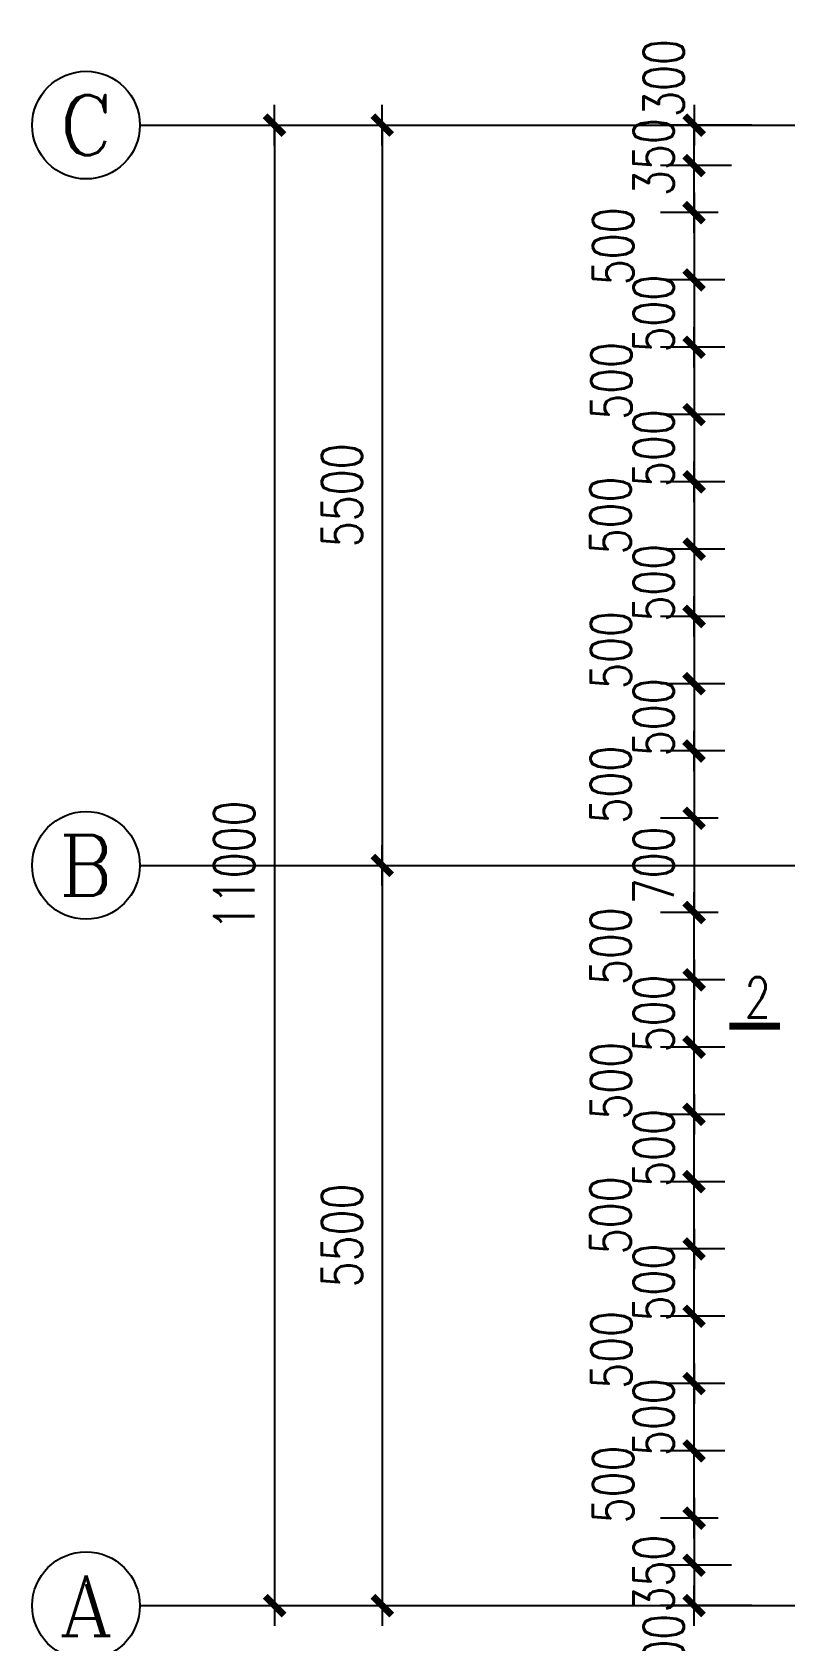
# Model space of a CAD drawing. Extents: x 1427168 to 1936200, y 1176778 to 1377202.
# Drawn here: x 1657511 to 1663101, y 1216944 to 1228897 of the extents above; entities that cross this region are included whole.
import ezdxf
from ezdxf.enums import TextEntityAlignment as Align

# ---------------------------------------------------------------- set-up
doc = ezdxf.new("R2010")
doc.units = 0
doc.header["$LTSCALE"] = 1000
doc.header["$MEASUREMENT"] = 0
doc.linetypes.add('CENTER', pattern=[2, 1.25, -0.25, 0.25, -0.25])
doc.linetypes.add('DOTE', pattern=[2.42, 2, -0.2, 0.02, -0.2])
doc.layers.get('0').update_dxf_attribs({"linetype": 'CONTINUOUS'})
doc.layers.get('DEFPOINTS').update_dxf_attribs({"linetype": 'CONTINUOUS'})
for name, color, linetype in [('AXIS', 3, 'CONTINUOUS'), ('AXIS_TEXT', 7, 'CONTINUOUS'), ('DOTE', 1, 'DOTE'), ('PUB_DIM', 3, 'CONTINUOUS')]:
    doc.layers.add(name, color=color, linetype=linetype)
doc.styles.add('_TXT', font='TXT.shx', dxfattribs={"width": 0.75})
doc.styles.add('COMPLEX', font='COMPLEX')
doc.styles.add('DIM_FONT', font='SIMPLEX.shx', dxfattribs={"width": 0.75})
doc.dimstyles.new('AXIS', dxfattribs={"dimtxt": 300, "dimasz": 1, "dimexe": 250, "dimexo": 300, "dimgap": 150, "dimtad": 1, "dimdec": 0, "dimzin": 0, "dimtxsty": 'DIM_FONT', "dimblk": '_DIMX', "dimcen": 0.09, "dimse1": 1, "dimse2": 1, "dimclrt": 7, "dimazin": 3, "dimtfac": 1, "dimtdec": 0, "dimtix": 1, "dimtmove": 0, "dimatfit": 3, "dimtolj": 1, "dimtzin": 0})
doc.dimstyles.new('DIMN', dxfattribs={"dimtxt": 300, "dimasz": 1, "dimexe": 250, "dimexo": 300, "dimgap": 150, "dimtad": 1, "dimdec": 0, "dimzin": 0, "dimtxsty": 'DIM_FONT', "dimblk": '_DIMX', "dimcen": 0.09, "dimclrt": 7, "dimazin": 3, "dimtfac": 1, "dimtdec": 0, "dimtix": 1, "dimtmove": 0, "dimatfit": 3, "dimtolj": 1, "dimtzin": 0})

# ---------------------------------------------------------------- blocks, each defined once
blk = doc.blocks.new('_DIMX')
blk.add_line((-150, 0), (150, 0))
at = {"const_width": 50}
blk.add_lwpolyline([(-70, -70), (70, 70)], dxfattribs=at)
blk = doc.blocks.new('*D109')
at = {"layer": 'AXIS', "color": 0}
blk.add_line((1660111, 1228205), (1660111, 1222707), dxfattribs=at)
at = {"layer": 'DEFPOINTS', "color": 0}
for p in [(1662311, 1228206), (1660111, 1222706), (1662311, 1222706)]:
    blk.add_point(p, dxfattribs=at)
at = {"layer": 'AXIS', "color": 0}
for p, rotation in [((1660111, 1228206), 90), ((1660111, 1222706), 270)]:
    blk.add_blockref('_DIMX', p, dxfattribs=dict(at, rotation=rotation))
at = {"layer": 'AXIS', "color": 7, "insert": (1659811, 1225456), "char_height": 300, "attachment_point": 5, "rotation": 90, "style": 'DIM_FONT'}
blk.add_mtext('\\A1;5500', dxfattribs=at)
blk = doc.blocks.new('*D110')
at = {"layer": 'AXIS', "color": 0}
blk.add_line((1660111, 1222705), (1660111, 1217207), dxfattribs=at)
at = {"layer": 'DEFPOINTS', "color": 0}
for p in [(1662311, 1222706), (1660111, 1217206), (1662311, 1217206)]:
    blk.add_point(p, dxfattribs=at)
at = {"layer": 'AXIS', "color": 0}
for p, rotation in [((1660111, 1222706), 90), ((1660111, 1217206), 270)]:
    blk.add_blockref('_DIMX', p, dxfattribs=dict(at, rotation=rotation))
at = {"layer": 'AXIS', "color": 7, "insert": (1659811, 1219956), "char_height": 300, "attachment_point": 5, "rotation": 90, "style": 'DIM_FONT'}
blk.add_mtext('\\A1;5500', dxfattribs=at)
blk = doc.blocks.new('*D111')
at = {"layer": 'AXIS', "color": 0}
blk.add_line((1659311, 1228205), (1659311, 1217207), dxfattribs=at)
at = {"layer": 'DEFPOINTS', "color": 0}
for p in [(1662311, 1228206), (1659311, 1217206), (1662311, 1217206)]:
    blk.add_point(p, dxfattribs=at)
at = {"layer": 'AXIS', "color": 0}
for p, rotation in [((1659311, 1228206), 90), ((1659311, 1217206), 270)]:
    blk.add_blockref('_DIMX', p, dxfattribs=dict(at, rotation=rotation))
at = {"layer": 'AXIS', "color": 7, "insert": (1659011, 1222706), "char_height": 300, "attachment_point": 5, "rotation": 90, "style": 'DIM_FONT'}
blk.add_mtext('\\A1;11000', dxfattribs=at)
blk = doc.blocks.new('_AXISO')
blk.add_circle((0, 0), 0.5)
at = {"layer": 'AXIS_TEXT', "style": 'COMPLEX', "width": 1.041667}
blk.add_attdef('A', text='', height=0.56, dxfattribs=at).set_placement((-0.25, -0.28), (0.25, -0.28), align=Align.FIT)
blk = doc.blocks.new('*D212')
at = {"layer": 'AXIS', "color": 0}
for p, q in [((1662606, 1227556), (1662177, 1227556)), ((1662427, 1227555), (1662427, 1227057)), ((1662606, 1227056), (1662177, 1227056))]:
    blk.add_line(p, q, dxfattribs=at)
at = {"layer": 'DEFPOINTS', "color": 0}
for p in [(1662906, 1227556), (1662427, 1227056), (1662906, 1227056)]:
    blk.add_point(p, dxfattribs=at)
at = {"layer": 'AXIS', "color": 0}
for p, rotation in [((1662427, 1227556), 90), ((1662427, 1227056), 270)]:
    blk.add_blockref('_DIMX', p, dxfattribs=dict(at, rotation=rotation))
at = {"layer": 'AXIS', "color": 7, "insert": (1661826, 1227306), "char_height": 300, "attachment_point": 5, "rotation": 90, "style": 'DIM_FONT'}
blk.add_mtext('\\A1;500', dxfattribs=at)
blk = doc.blocks.new('*D213')
at = {"layer": 'AXIS', "color": 0}
for p, q in [((1662656, 1227056), (1662177, 1227056)), ((1662427, 1227057), (1662427, 1227058)), ((1662427, 1227056), (1662427, 1226556)), ((1662656, 1226556), (1662177, 1226556)), ((1662427, 1226555), (1662427, 1226554))]:
    blk.add_line(p, q, dxfattribs=at)
at = {"layer": 'DEFPOINTS', "color": 0}
for p in [(1662956, 1227056), (1662427, 1226556), (1662956, 1226556)]:
    blk.add_point(p, dxfattribs=at)
at = {"layer": 'AXIS', "color": 0}
for p, rotation in [((1662427, 1227056), 270), ((1662427, 1226556), 90)]:
    blk.add_blockref('_DIMX', p, dxfattribs=dict(at, rotation=rotation))
at = {"layer": 'AXIS', "color": 7, "insert": (1662127, 1226806), "char_height": 300, "attachment_point": 5, "rotation": 90, "style": 'DIM_FONT'}
blk.add_mtext('\\A1;500', dxfattribs=at)
blk = doc.blocks.new('*D214')
at = {"layer": 'AXIS', "color": 0}
for p, q in [((1662606, 1226556), (1662177, 1226556)), ((1662427, 1226555), (1662427, 1226057)), ((1662606, 1226056), (1662177, 1226056))]:
    blk.add_line(p, q, dxfattribs=at)
at = {"layer": 'DEFPOINTS', "color": 0}
for p in [(1662906, 1226556), (1662427, 1226056), (1662906, 1226056)]:
    blk.add_point(p, dxfattribs=at)
at = {"layer": 'AXIS', "color": 0}
for p, rotation in [((1662427, 1226556), 90), ((1662427, 1226056), 270)]:
    blk.add_blockref('_DIMX', p, dxfattribs=dict(at, rotation=rotation))
at = {"layer": 'AXIS', "color": 7, "insert": (1661813, 1226306), "char_height": 300, "attachment_point": 5, "rotation": 90, "style": 'DIM_FONT'}
blk.add_mtext('\\A1;500', dxfattribs=at)
blk = doc.blocks.new('*D215')
at = {"layer": 'AXIS', "color": 0}
for p, q in [((1662656, 1226056), (1662177, 1226056)), ((1662427, 1226057), (1662427, 1226058)), ((1662427, 1226056), (1662427, 1225556)), ((1662656, 1225556), (1662177, 1225556)), ((1662427, 1225555), (1662427, 1225554))]:
    blk.add_line(p, q, dxfattribs=at)
at = {"layer": 'DEFPOINTS', "color": 0}
for p in [(1662956, 1226056), (1662427, 1225556), (1662956, 1225556)]:
    blk.add_point(p, dxfattribs=at)
at = {"layer": 'AXIS', "color": 0}
for p, rotation in [((1662427, 1226056), 270), ((1662427, 1225556), 90)]:
    blk.add_blockref('_DIMX', p, dxfattribs=dict(at, rotation=rotation))
at = {"layer": 'AXIS', "color": 7, "insert": (1662127, 1225806), "char_height": 300, "attachment_point": 5, "rotation": 90, "style": 'DIM_FONT'}
blk.add_mtext('\\A1;500', dxfattribs=at)
blk = doc.blocks.new('*D216')
at = {"layer": 'AXIS', "color": 0}
for p, q in [((1662606, 1225556), (1662177, 1225556)), ((1662427, 1225555), (1662427, 1225057)), ((1662606, 1225056), (1662177, 1225056))]:
    blk.add_line(p, q, dxfattribs=at)
at = {"layer": 'DEFPOINTS', "color": 0}
for p in [(1662906, 1225556), (1662427, 1225056), (1662906, 1225056)]:
    blk.add_point(p, dxfattribs=at)
at = {"layer": 'AXIS', "color": 0}
for p, rotation in [((1662427, 1225556), 90), ((1662427, 1225056), 270)]:
    blk.add_blockref('_DIMX', p, dxfattribs=dict(at, rotation=rotation))
at = {"layer": 'AXIS', "color": 7, "insert": (1661806, 1225306), "char_height": 300, "attachment_point": 5, "rotation": 90, "style": 'DIM_FONT'}
blk.add_mtext('\\A1;500', dxfattribs=at)
blk = doc.blocks.new('*D217')
at = {"layer": 'AXIS', "color": 0}
for p, q in [((1662656, 1225056), (1662177, 1225056)), ((1662427, 1225057), (1662427, 1225058)), ((1662427, 1225056), (1662427, 1224556)), ((1662656, 1224556), (1662177, 1224556)), ((1662427, 1224555), (1662427, 1224554))]:
    blk.add_line(p, q, dxfattribs=at)
at = {"layer": 'DEFPOINTS', "color": 0}
for p in [(1662956, 1225056), (1662427, 1224556), (1662956, 1224556)]:
    blk.add_point(p, dxfattribs=at)
at = {"layer": 'AXIS', "color": 0}
for p, rotation in [((1662427, 1225056), 270), ((1662427, 1224556), 90)]:
    blk.add_blockref('_DIMX', p, dxfattribs=dict(at, rotation=rotation))
at = {"layer": 'AXIS', "color": 7, "insert": (1662127, 1224806), "char_height": 300, "attachment_point": 5, "rotation": 90, "style": 'DIM_FONT'}
blk.add_mtext('\\A1;500', dxfattribs=at)
blk = doc.blocks.new('*D218')
at = {"layer": 'AXIS', "color": 0}
for p, q in [((1662606, 1224556), (1662177, 1224556)), ((1662427, 1224555), (1662427, 1224057)), ((1662606, 1224056), (1662177, 1224056))]:
    blk.add_line(p, q, dxfattribs=at)
at = {"layer": 'DEFPOINTS', "color": 0}
for p in [(1662906, 1224556), (1662427, 1224056), (1662906, 1224056)]:
    blk.add_point(p, dxfattribs=at)
at = {"layer": 'AXIS', "color": 0}
for p, rotation in [((1662427, 1224556), 90), ((1662427, 1224056), 270)]:
    blk.add_blockref('_DIMX', p, dxfattribs=dict(at, rotation=rotation))
at = {"layer": 'AXIS', "color": 7, "insert": (1661809, 1224306), "char_height": 300, "attachment_point": 5, "rotation": 90, "style": 'DIM_FONT'}
blk.add_mtext('\\A1;500', dxfattribs=at)
blk = doc.blocks.new('*D219')
at = {"layer": 'AXIS', "color": 0}
for p, q in [((1662656, 1224056), (1662177, 1224056)), ((1662427, 1224057), (1662427, 1224058)), ((1662427, 1224056), (1662427, 1223556)), ((1662656, 1223556), (1662177, 1223556)), ((1662427, 1223555), (1662427, 1223554))]:
    blk.add_line(p, q, dxfattribs=at)
at = {"layer": 'DEFPOINTS', "color": 0}
for p in [(1662956, 1224056), (1662427, 1223556), (1662956, 1223556)]:
    blk.add_point(p, dxfattribs=at)
at = {"layer": 'AXIS', "color": 0}
for p, rotation in [((1662427, 1224056), 270), ((1662427, 1223556), 90)]:
    blk.add_blockref('_DIMX', p, dxfattribs=dict(at, rotation=rotation))
at = {"layer": 'AXIS', "color": 7, "insert": (1662127, 1223806), "char_height": 300, "attachment_point": 5, "rotation": 90, "style": 'DIM_FONT'}
blk.add_mtext('\\A1;500', dxfattribs=at)
blk = doc.blocks.new('*D220')
at = {"layer": 'AXIS', "color": 0}
for p, q in [((1662606, 1223556), (1662177, 1223556)), ((1662427, 1223555), (1662427, 1223057)), ((1662606, 1223056), (1662177, 1223056))]:
    blk.add_line(p, q, dxfattribs=at)
at = {"layer": 'DEFPOINTS', "color": 0}
for p in [(1662906, 1223556), (1662427, 1223056), (1662906, 1223056)]:
    blk.add_point(p, dxfattribs=at)
at = {"layer": 'AXIS', "color": 0}
for p, rotation in [((1662427, 1223556), 90), ((1662427, 1223056), 270)]:
    blk.add_blockref('_DIMX', p, dxfattribs=dict(at, rotation=rotation))
at = {"layer": 'AXIS', "color": 7, "insert": (1661807, 1223306), "char_height": 300, "attachment_point": 5, "rotation": 90, "style": 'DIM_FONT'}
blk.add_mtext('\\A1;500', dxfattribs=at)
blk = doc.blocks.new('*D222')
at = {"layer": 'AXIS', "color": 0}
for p, q in [((1662856, 1228206), (1662177, 1228206)), ((1662427, 1228207), (1662427, 1228208)), ((1662427, 1227906), (1662427, 1228206)), ((1662706, 1227906), (1662177, 1227906)), ((1662427, 1227905), (1662427, 1227904))]:
    blk.add_line(p, q, dxfattribs=at)
at = {"layer": 'DEFPOINTS', "color": 0}
for p in [(1662427, 1228206), (1663156, 1228206), (1663006, 1227906)]:
    blk.add_point(p, dxfattribs=at)
at = {"layer": 'AXIS', "color": 0}
for p, rotation in [((1662427, 1228206), 270), ((1662427, 1227906), 90)]:
    blk.add_blockref('_DIMX', p, dxfattribs=dict(at, rotation=rotation))
at = {"layer": 'AXIS', "color": 7, "insert": (1662202, 1228556), "char_height": 300, "attachment_point": 5, "rotation": 90, "style": 'DIM_FONT'}
blk.add_mtext('\\A1;300', dxfattribs=at)
blk = doc.blocks.new('*D223')
at = {"layer": 'AXIS', "color": 0}
for p, q in [((1662456, 1223056), (1662177, 1223056)), ((1662427, 1223057), (1662427, 1223058)), ((1662427, 1223056), (1662427, 1222356)), ((1662606, 1222356), (1662177, 1222356)), ((1662427, 1222355), (1662427, 1222354))]:
    blk.add_line(p, q, dxfattribs=at)
at = {"layer": 'DEFPOINTS', "color": 0}
for p in [(1662756, 1223056), (1662427, 1222356), (1662906, 1222356)]:
    blk.add_point(p, dxfattribs=at)
at = {"layer": 'AXIS', "color": 0}
for p, rotation in [((1662427, 1223056), 270), ((1662427, 1222356), 90)]:
    blk.add_blockref('_DIMX', p, dxfattribs=dict(at, rotation=rotation))
at = {"layer": 'AXIS', "color": 7, "insert": (1662127, 1222706), "char_height": 300, "attachment_point": 5, "rotation": 90, "style": 'DIM_FONT'}
blk.add_mtext('\\A1;700', dxfattribs=at)
blk = doc.blocks.new('*D536')
at = {"layer": 'AXIS', "color": 0}
for p, q in [((1662606, 1218356), (1662177, 1218356)), ((1662427, 1217857), (1662427, 1218355)), ((1662606, 1217856), (1662177, 1217856))]:
    blk.add_line(p, q, dxfattribs=at)
at = {"layer": 'DEFPOINTS', "color": 0}
for p in [(1662427, 1218356), (1662906, 1218356), (1662906, 1217856)]:
    blk.add_point(p, dxfattribs=at)
at = {"layer": 'AXIS', "color": 0}
for p, rotation in [((1662427, 1218356), 90), ((1662427, 1217856), 270)]:
    blk.add_blockref('_DIMX', p, dxfattribs=dict(at, rotation=rotation))
at = {"layer": 'AXIS', "color": 7, "insert": (1661826, 1218106), "char_height": 300, "attachment_point": 5, "rotation": 90, "style": 'DIM_FONT'}
blk.add_mtext('\\A1;500', dxfattribs=at)
blk = doc.blocks.new('*D537')
at = {"layer": 'AXIS', "color": 0}
for p, q in [((1662656, 1218856), (1662177, 1218856)), ((1662427, 1218857), (1662427, 1218858)), ((1662427, 1218356), (1662427, 1218856)), ((1662656, 1218356), (1662177, 1218356)), ((1662427, 1218355), (1662427, 1218354))]:
    blk.add_line(p, q, dxfattribs=at)
at = {"layer": 'DEFPOINTS', "color": 0}
for p in [(1662427, 1218856), (1662956, 1218856), (1662956, 1218356)]:
    blk.add_point(p, dxfattribs=at)
at = {"layer": 'AXIS', "color": 0}
for p, rotation in [((1662427, 1218856), 270), ((1662427, 1218356), 90)]:
    blk.add_blockref('_DIMX', p, dxfattribs=dict(at, rotation=rotation))
at = {"layer": 'AXIS', "color": 7, "insert": (1662127, 1218606), "char_height": 300, "attachment_point": 5, "rotation": 90, "style": 'DIM_FONT'}
blk.add_mtext('\\A1;500', dxfattribs=at)
blk = doc.blocks.new('*D529')
at = {"layer": 'AXIS', "color": 0}
for p, q in [((1662606, 1219356), (1662177, 1219356)), ((1662427, 1218857), (1662427, 1219355)), ((1662606, 1218856), (1662177, 1218856))]:
    blk.add_line(p, q, dxfattribs=at)
at = {"layer": 'DEFPOINTS', "color": 0}
for p in [(1662427, 1219356), (1662906, 1219356), (1662906, 1218856)]:
    blk.add_point(p, dxfattribs=at)
at = {"layer": 'AXIS', "color": 0}
for p, rotation in [((1662427, 1219356), 90), ((1662427, 1218856), 270)]:
    blk.add_blockref('_DIMX', p, dxfattribs=dict(at, rotation=rotation))
at = {"layer": 'AXIS', "color": 7, "insert": (1661813, 1219106), "char_height": 300, "attachment_point": 5, "rotation": 90, "style": 'DIM_FONT'}
blk.add_mtext('\\A1;500', dxfattribs=at)
blk = doc.blocks.new('*D530')
at = {"layer": 'AXIS', "color": 0}
for p, q in [((1662656, 1219856), (1662177, 1219856)), ((1662427, 1219857), (1662427, 1219858)), ((1662427, 1219356), (1662427, 1219856)), ((1662656, 1219356), (1662177, 1219356)), ((1662427, 1219355), (1662427, 1219354))]:
    blk.add_line(p, q, dxfattribs=at)
at = {"layer": 'DEFPOINTS', "color": 0}
for p in [(1662427, 1219856), (1662956, 1219856), (1662956, 1219356)]:
    blk.add_point(p, dxfattribs=at)
at = {"layer": 'AXIS', "color": 0}
for p, rotation in [((1662427, 1219856), 270), ((1662427, 1219356), 90)]:
    blk.add_blockref('_DIMX', p, dxfattribs=dict(at, rotation=rotation))
at = {"layer": 'AXIS', "color": 7, "insert": (1662127, 1219606), "char_height": 300, "attachment_point": 5, "rotation": 90, "style": 'DIM_FONT'}
blk.add_mtext('\\A1;500', dxfattribs=at)
blk = doc.blocks.new('*D531')
at = {"layer": 'AXIS', "color": 0}
for p, q in [((1662606, 1220356), (1662177, 1220356)), ((1662427, 1219857), (1662427, 1220355)), ((1662606, 1219856), (1662177, 1219856))]:
    blk.add_line(p, q, dxfattribs=at)
at = {"layer": 'DEFPOINTS', "color": 0}
for p in [(1662427, 1220356), (1662906, 1220356), (1662906, 1219856)]:
    blk.add_point(p, dxfattribs=at)
at = {"layer": 'AXIS', "color": 0}
for p, rotation in [((1662427, 1220356), 90), ((1662427, 1219856), 270)]:
    blk.add_blockref('_DIMX', p, dxfattribs=dict(at, rotation=rotation))
at = {"layer": 'AXIS', "color": 7, "insert": (1661806, 1220106), "char_height": 300, "attachment_point": 5, "rotation": 90, "style": 'DIM_FONT'}
blk.add_mtext('\\A1;500', dxfattribs=at)
blk = doc.blocks.new('*D532')
at = {"layer": 'AXIS', "color": 0}
for p, q in [((1662656, 1220856), (1662177, 1220856)), ((1662427, 1220857), (1662427, 1220858)), ((1662427, 1220356), (1662427, 1220856)), ((1662656, 1220356), (1662177, 1220356)), ((1662427, 1220355), (1662427, 1220354))]:
    blk.add_line(p, q, dxfattribs=at)
at = {"layer": 'DEFPOINTS', "color": 0}
for p in [(1662427, 1220856), (1662956, 1220856), (1662956, 1220356)]:
    blk.add_point(p, dxfattribs=at)
at = {"layer": 'AXIS', "color": 0}
for p, rotation in [((1662427, 1220856), 270), ((1662427, 1220356), 90)]:
    blk.add_blockref('_DIMX', p, dxfattribs=dict(at, rotation=rotation))
at = {"layer": 'AXIS', "color": 7, "insert": (1662127, 1220606), "char_height": 300, "attachment_point": 5, "rotation": 90, "style": 'DIM_FONT'}
blk.add_mtext('\\A1;500', dxfattribs=at)
blk = doc.blocks.new('*D533')
at = {"layer": 'AXIS', "color": 0}
for p, q in [((1662606, 1221356), (1662177, 1221356)), ((1662427, 1220857), (1662427, 1221355)), ((1662606, 1220856), (1662177, 1220856))]:
    blk.add_line(p, q, dxfattribs=at)
at = {"layer": 'DEFPOINTS', "color": 0}
for p in [(1662427, 1221356), (1662906, 1221356), (1662906, 1220856)]:
    blk.add_point(p, dxfattribs=at)
at = {"layer": 'AXIS', "color": 0}
for p, rotation in [((1662427, 1221356), 90), ((1662427, 1220856), 270)]:
    blk.add_blockref('_DIMX', p, dxfattribs=dict(at, rotation=rotation))
at = {"layer": 'AXIS', "color": 7, "insert": (1661809, 1221106), "char_height": 300, "attachment_point": 5, "rotation": 90, "style": 'DIM_FONT'}
blk.add_mtext('\\A1;500', dxfattribs=at)
blk = doc.blocks.new('*D534')
at = {"layer": 'AXIS', "color": 0}
for p, q in [((1662656, 1221856), (1662177, 1221856)), ((1662427, 1221857), (1662427, 1221858)), ((1662427, 1221356), (1662427, 1221856)), ((1662656, 1221356), (1662177, 1221356)), ((1662427, 1221355), (1662427, 1221354))]:
    blk.add_line(p, q, dxfattribs=at)
at = {"layer": 'DEFPOINTS', "color": 0}
for p in [(1662427, 1221856), (1662956, 1221856), (1662956, 1221356)]:
    blk.add_point(p, dxfattribs=at)
at = {"layer": 'AXIS', "color": 0}
for p, rotation in [((1662427, 1221856), 270), ((1662427, 1221356), 90)]:
    blk.add_blockref('_DIMX', p, dxfattribs=dict(at, rotation=rotation))
at = {"layer": 'AXIS', "color": 7, "insert": (1662127, 1221606), "char_height": 300, "attachment_point": 5, "rotation": 90, "style": 'DIM_FONT'}
blk.add_mtext('\\A1;500', dxfattribs=at)
blk = doc.blocks.new('*D535')
at = {"layer": 'AXIS', "color": 0}
for p, q in [((1662606, 1222356), (1662177, 1222356)), ((1662427, 1221857), (1662427, 1222355)), ((1662606, 1221856), (1662177, 1221856))]:
    blk.add_line(p, q, dxfattribs=at)
at = {"layer": 'DEFPOINTS', "color": 0}
for p in [(1662427, 1222356), (1662906, 1222356), (1662906, 1221856)]:
    blk.add_point(p, dxfattribs=at)
at = {"layer": 'AXIS', "color": 0}
for p, rotation in [((1662427, 1222356), 90), ((1662427, 1221856), 270)]:
    blk.add_blockref('_DIMX', p, dxfattribs=dict(at, rotation=rotation))
at = {"layer": 'AXIS', "color": 7, "insert": (1661807, 1222106), "char_height": 300, "attachment_point": 5, "rotation": 90, "style": 'DIM_FONT'}
blk.add_mtext('\\A1;500', dxfattribs=at)
blk = doc.blocks.new('*D538')
at = {"layer": 'AXIS', "color": 0}
for p, q in [((1662606, 1217856), (1662177, 1217856)), ((1662427, 1217855), (1662427, 1217507)), ((1662606, 1217506), (1662177, 1217506))]:
    blk.add_line(p, q, dxfattribs=at)
at = {"layer": 'DEFPOINTS', "color": 0}
for p in [(1662906, 1217856), (1662427, 1217506), (1662906, 1217506)]:
    blk.add_point(p, dxfattribs=at)
at = {"layer": 'AXIS', "color": 0}
for p, rotation in [((1662427, 1217856), 90), ((1662427, 1217506), 270)]:
    blk.add_blockref('_DIMX', p, dxfattribs=dict(at, rotation=rotation))
at = {"layer": 'AXIS', "color": 7, "insert": (1662127, 1217444), "char_height": 300, "attachment_point": 5, "rotation": 90, "style": 'DIM_FONT'}
blk.add_mtext('\\A1;350', dxfattribs=at)
blk = doc.blocks.new('*D539')
at = {"layer": 'AXIS', "color": 0}
for p, q in [((1662706, 1217506), (1662177, 1217506)), ((1662427, 1217507), (1662427, 1217508)), ((1662427, 1217506), (1662427, 1217206)), ((1662856, 1217206), (1662177, 1217206)), ((1662427, 1217205), (1662427, 1217204))]:
    blk.add_line(p, q, dxfattribs=at)
at = {"layer": 'DEFPOINTS', "color": 0}
for p in [(1663006, 1217506), (1662427, 1217206), (1663156, 1217206)]:
    blk.add_point(p, dxfattribs=at)
at = {"layer": 'AXIS', "color": 0}
for p, rotation in [((1662427, 1217506), 270), ((1662427, 1217206), 90)]:
    blk.add_blockref('_DIMX', p, dxfattribs=dict(at, rotation=rotation))
at = {"layer": 'AXIS', "color": 7, "insert": (1662202, 1216856), "char_height": 300, "attachment_point": 5, "rotation": 90, "style": 'DIM_FONT'}
blk.add_mtext('\\A1;300', dxfattribs=at)

msp = doc.modelspace()

# ---------------------------------------------------------------- linework, layer by layer
at = {"layer": 'AXIS'}
for p, q in [((1658310.8, 1228206), (1662310.8, 1228206)), ((1658310.8, 1222706), (1662310.8, 1222706)), ((1658310.8, 1217206), (1662310.8, 1217206))]:
    msp.add_line(p, q, dxfattribs=at)
at = {"layer": 'DOTE', "linetype": 'CENTER'}
for p, q in [((1662310.8, 1228206), (1697310.8, 1228206)), ((1662310.8, 1222706), (1697310.8, 1222706)), ((1662310.8, 1217206), (1697310.8, 1217206))]:
    msp.add_line(p, q, dxfattribs=at)
at = {"layer": 'PUB_DIM', "const_width": 50}
msp.add_lwpolyline([(1662687.8, 1221511.3), (1663066, 1221511.3)], dxfattribs=at)

# ---------------------------------------------------------------- block references
at = {"layer": 'AXIS'}
ref = msp.add_blockref('_AXISO', (1657910.8, 1228206), dxfattribs=dict(at, xscale=800, yscale=800, zscale=800))
ref.add_attrib('A', 'C', dxfattribs={"layer": 'AXIS_TEXT', "height": 448, "style": 'COMPLEX', "width": 1.25}).set_placement((1657710.8, 1227982), (1658110.8, 1227982), align=Align.FIT)
ref = msp.add_blockref('_AXISO', (1657910.8, 1222706), dxfattribs=dict(at, xscale=800, yscale=800, zscale=800))
ref.add_attrib('A', 'B', dxfattribs={"layer": 'AXIS_TEXT', "height": 448, "style": 'COMPLEX', "width": 1.102941}).set_placement((1657710.8, 1222482), (1658110.8, 1222482), align=Align.FIT)
at = {"layer": 'AXIS', "xscale": 800, "yscale": 800, "zscale": 800}
msp.add_blockref('_AXISO', (1657910.8, 1217206), dxfattribs=at).add_auto_attribs({'A': 'A'})

# ---------------------------------------------------------------- texts
at = {"layer": 'PUB_DIM', "style": '_TXT', "width": 0.75}
msp.add_text('2', height=300, dxfattribs=at).set_placement((1662803.3, 1221575))

# ---------------------------------------------------------------- dimensions: what is measured, and where the dimension line sits
at = {"layer": 'AXIS'}
for base, p1, p2, angle, picture, middle in [((1662426.6, 1228206), (1663005.9, 1227906), (1663155.9, 1228206), 90, '*D222', (1662201.6, 1228556.2)), ((1662426.6, 1227056), (1662905.9, 1227556), (1662905.9, 1227056), 90, '*D212', (1661826.4, 1227306)), ((1662426.6, 1226056), (1662905.9, 1226556), (1662905.9, 1226056), 90, '*D214', (1661813.4, 1226306)), ((1662426.6, 1225056), (1662905.9, 1225556), (1662905.9, 1225056), 90, '*D216', (1661806.4, 1225306)), ((1662426.6, 1224056), (1662905.9, 1224556), (1662905.9, 1224056), 90, '*D218', (1661808.6, 1224306)), ((1662426.6, 1223056), (1662905.9, 1223556), (1662905.9, 1223056), 90, '*D220', (1661806.7, 1223306)), ((1662426.6, 1222356), (1662905.9, 1221856), (1662905.9, 1222356), 270, '*D535', (1661806.7, 1222106)), ((1662426.6, 1221356), (1662905.9, 1220856), (1662905.9, 1221356), 270, '*D533', (1661808.6, 1221106)), ((1662426.6, 1220356), (1662905.9, 1219856), (1662905.9, 1220356), 270, '*D531', (1661806.4, 1220106)), ((1662426.6, 1219356), (1662905.9, 1218856), (1662905.9, 1219356), 270, '*D529', (1661813.4, 1219106)), ((1662426.6, 1218356), (1662905.9, 1217856), (1662905.9, 1218356), 270, '*D536', (1661826.4, 1218106)), ((1662426.6, 1217506), (1662905.9, 1217856), (1662905.9, 1217506), 270, '*D538', (1662126.6, 1217443.8)), ((1662426.6, 1217206), (1663005.9, 1217506), (1663155.9, 1217206), 270, '*D539', (1662201.6, 1216855.9))]:
    dim = msp.add_linear_dim(base=base, p1=p1, p2=p2, angle=angle, dimstyle='DIMN', dxfattribs=at)
    dim.commit()
    dim.dimension.update_dxf_attribs({"geometry": picture, "text_midpoint": middle, "dimtype": 160})
for p2, distance, picture, middle in [((1662310.8, 1217206), -3000, '*D111', (1659010.8, 1222706)), ((1662310.8, 1222706), -2200, '*D109', (1659810.8, 1225456))]:
    dim = msp.add_aligned_dim(p1=(1662310.8, 1228206), p2=p2, distance=distance, dimstyle='AXIS', dxfattribs=at)
    dim.commit()
    dim.dimension.update_dxf_attribs({"geometry": picture, "text_midpoint": middle})
msp.add_linear_dim(base=(1662426.6, 1227906), p1=(1662905.9, 1227556), p2=(1662905.9, 1227906), angle=90, location=(1662126.6, 1227968.3), dimstyle='DIMN', dxfattribs=at).render()
for base, p1, p2, angle, dimstyle, picture, middle in [((1662426.6, 1226556), (1662955.9, 1227056), (1662955.9, 1226556), 90, 'DIMN', '*D213', (1662126.6, 1226806)), ((1662426.6, 1225556), (1662955.9, 1226056), (1662955.9, 1225556), 90, 'DIMN', '*D215', (1662126.6, 1225806)), ((1662426.6, 1224556), (1662955.9, 1225056), (1662955.9, 1224556), 90, 'DIMN', '*D217', (1662126.6, 1224806)), ((1662426.6, 1223556), (1662955.9, 1224056), (1662955.9, 1223556), 90, 'DIMN', '*D219', (1662126.6, 1223806)), ((1662426.6, 1222356), (1662755.9, 1223056), (1662905.9, 1222356), 90, 'DIMN', '*D223', (1662126.6, 1222706)), ((1660110.8, 1217206), (1662310.8, 1222706), (1662310.8, 1217206), 90, 'AXIS', '*D110', (1659810.8, 1219956)), ((1662426.6, 1221856), (1662955.9, 1221356), (1662955.9, 1221856), 270, 'DIMN', '*D534', (1662126.6, 1221606)), ((1662426.6, 1220856), (1662955.9, 1220356), (1662955.9, 1220856), 270, 'DIMN', '*D532', (1662126.6, 1220606)), ((1662426.6, 1219856), (1662955.9, 1219356), (1662955.9, 1219856), 270, 'DIMN', '*D530', (1662126.6, 1219606)), ((1662426.6, 1218856), (1662955.9, 1218356), (1662955.9, 1218856), 270, 'DIMN', '*D537', (1662126.6, 1218606))]:
    dim = msp.add_linear_dim(base=base, p1=p1, p2=p2, angle=angle, dimstyle=dimstyle, dxfattribs=at)
    dim.commit()
    dim.dimension.update_dxf_attribs({"geometry": picture, "text_midpoint": middle})

doc.saveas('drawing.dxf')
